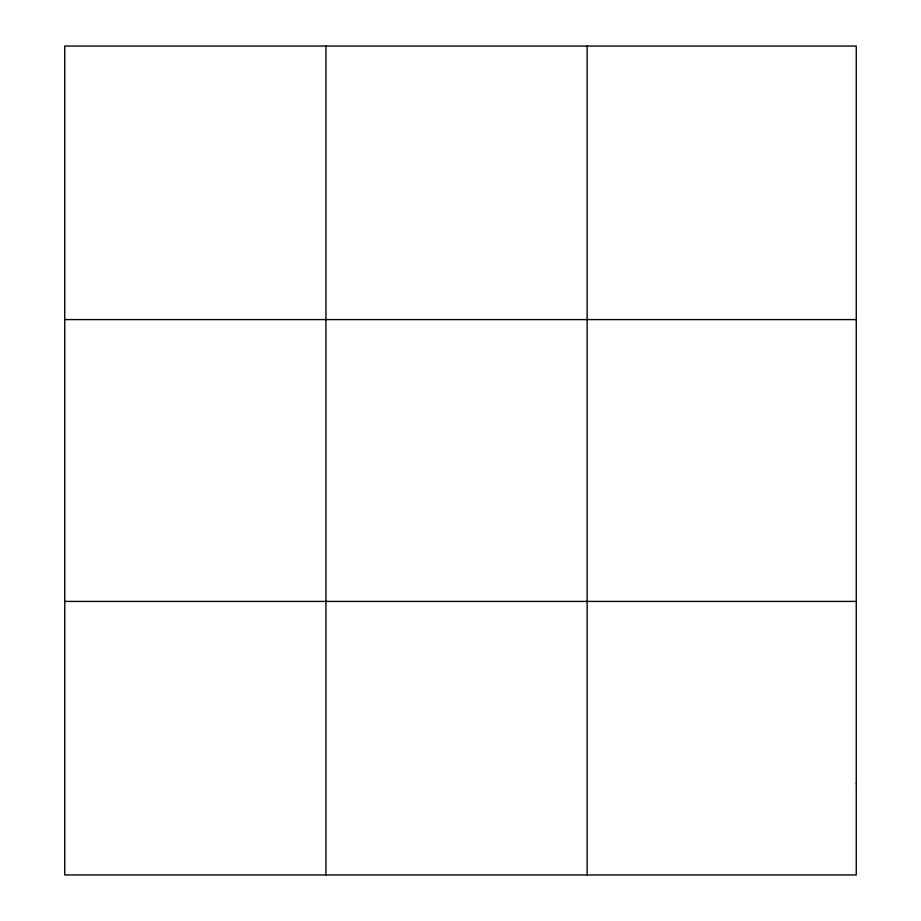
<?xml version="1.0" encoding="UTF-8"?>
<svg xmlns="http://www.w3.org/2000/svg" width="921" height="921" viewBox="0 0 921 921"><rect width="100%" height="100%" fill="white"/><g stroke="black" fill="none" stroke-linecap="round" stroke-linejoin="round"><path stroke-width="1.38" d="M325.942 874.95L325.942 46.05M587.138 874.95L587.138 46.05M64.746 319.587L856.254 319.587M64.746 601.413L856.254 601.413M856.254 783.771L856.254 874.95L64.746 874.95L64.746 46.05L856.254 46.05L856.254 783.771"/></g></svg>
